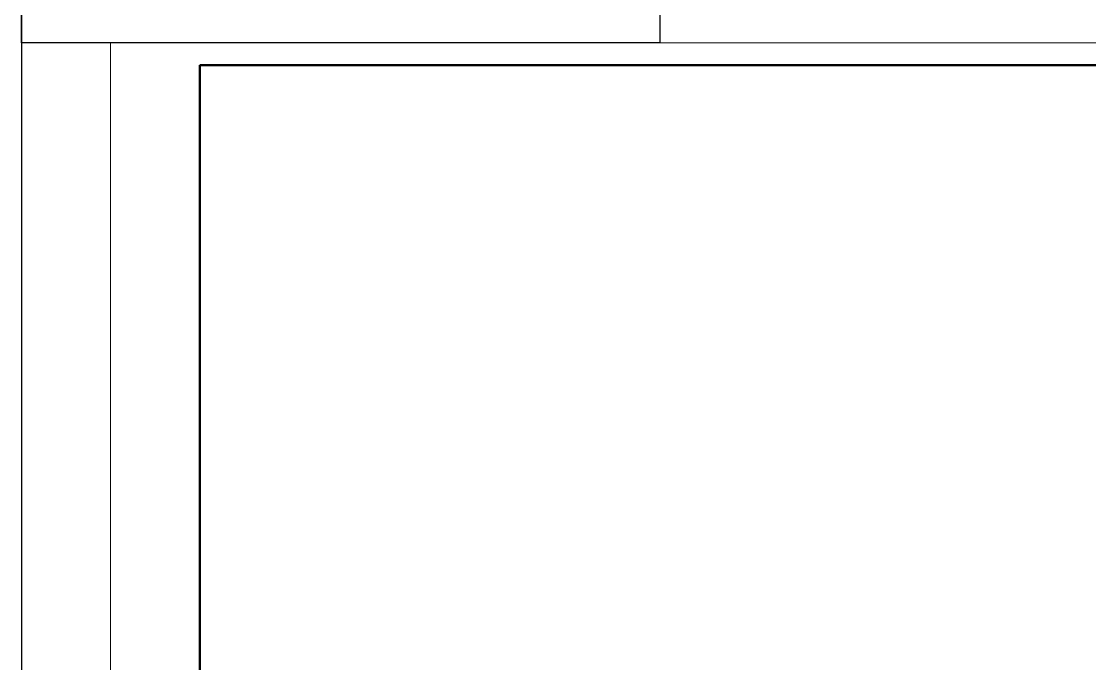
# Paper-space layout '№1в' of a CAD drawing. Header units: millimetres. Extents: x -384 to 3377, y -880 to 482.
# Drawn here: x -143 to 96.3, y 158 to 301.8 of the extents above; entities that cross this region are included whole.
import ezdxf
from ezdxf.enums import TextEntityAlignment as Align

# ---------------------------------------------------------------- set-up
doc = ezdxf.new("R2010")
doc.units = ezdxf.units.MM
doc.styles.get("Standard").update_dxf_attribs({"font": 'ГОСТ тип А.ttf'})
doc.styles.add('СПДС', font='isocpeur.ttf', dxfattribs={"width": 0.9})

# ---------------------------------------------------------------- blocks, each defined once
blk = doc.blocks.new('*U6914')
at = {"color": 4}
blk.add_lwpolyline([(-220, -220), (220, -220), (220, 220), (-220, 220)], close=True, dxfattribs=at)
at = {"color": 3}
blk.add_lwpolyline([(-220, 220), (-77, 220), (-77, 77), (-220, 77)], close=True, dxfattribs=at)
blk = doc.blocks.new('*U6915')
at = {"color": 0, "linetype": 'ByBlock', "lineweight": -2, "transparency": 16777216}
blk.add_blockref('*U6914', (0, 0), dxfattribs=at)
blk = doc.blocks.new('*U7015')
at = {"lineweight": 0}
blk.add_lwpolyline([(-415, -5), (5, -5), (5, 292), (-415, 292)], close=True, dxfattribs=at)
at = {"color": 0, "linetype": 'Continuous', "lineweight": 50}
blk.add_lwpolyline([(-395, 287), (0, 287), (0, 0), (-395, 0)], close=True, dxfattribs=at)
at = {"lineweight": 30, "width": 0.9, "flags": 104}
blk.add_attdef('ШАПКА', text='', height=3, dxfattribs=at).set_placement((-135, 281), align=Align.MIDDLE_CENTER)
at = {"style": 'СПДС'}
for tag, height, p in [('ШИФР_ПРОЕКТА', 4, (-60, 50)), ('НАИМЕНОВАНИЕ_ОБЪЕКТА', 2.5, (-85, 25)), ('СТАДИЯ', 4, (-42.5, 20)), ('ЛИСТ_первый', 4, (-27.5, 20)), ('ЛИСТОВ', 4, (-10, 20)), ('НАИМЕНОВАНИЕ_ОБЪЕКТА2', 2.5, (-85, 20)), ('НАИМЕНОВАНИЕ_ЧЕРТЕЖА1', 2.5, (-85, 10)), ('ОРГАНИЗАЦИЯ_РАЗРАБОТЧИК1', 4, (-25, 8.09)), ('НАИМЕНОВАНИЕ_ЧЕРТЕЖА2', 2.5, (-85, 5))]:
    blk.add_attdef(tag, text='', height=height, dxfattribs=at).set_placement(p, align=Align.MIDDLE_CENTER)
for tag, p in [('РАЗРАБОТЧИК', (-163.97, 27.5)), ('РУК.ГРУППЫ', (-163.97, 22.5))]:
    blk.add_attdef(tag, text='', height=2.5, dxfattribs=at).set_placement(p, align=Align.MIDDLE_LEFT)
at = {"style": 'СПДС', "width": 0.9}
for tag, p in [('ДАТА1', (-129.65, 26.37)), ('ДАТА2', (-129.65, 21.37)), ('ДАТА3', (-129.52, 16.17)), ('ДАТА4', (-129.52, 11.17))]:
    blk.add_attdef(tag, p, '', height=2.3, dxfattribs=at)

psp = doc.layouts.new('№1в')

# ---------------------------------------------------------------- block references
for name, p in [('*U6915', (77, 220)), ('*U7015', (292, 5))]:
    psp.add_blockref(name, p)

doc.saveas('drawing.dxf')
